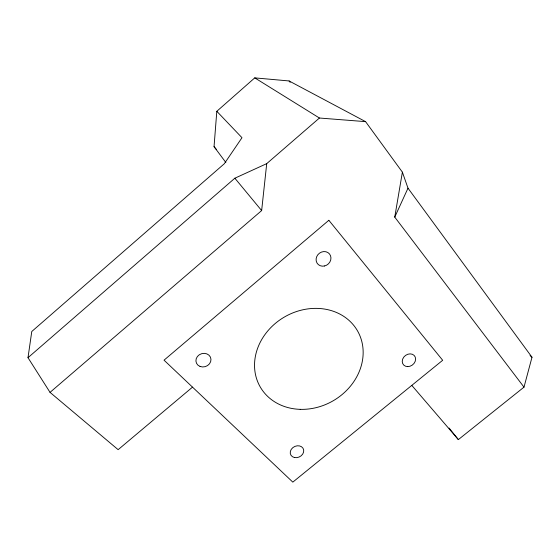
<?xml version="1.0" encoding="UTF-8"?>
<svg xmlns="http://www.w3.org/2000/svg" width="560" height="560" viewBox="0 0 560 560"><rect width="100%" height="100%" fill="white"/><g stroke="black" fill="none" stroke-linecap="round" stroke-linejoin="round"><path stroke-width="0.84" d="M225.876 162.533L214.046 146.657L216.811 111.3L254.765 77.875L289.093 80.955L365.575 121.639L402.388 172.151L407.995 188.174L532 357.245L523.999 387.142L458.36 439.6L411.796 385.385M216.811 111.3L241.99 137.704L224.28 163.765L31.773 331.506L28 357.693L50.029 392.371L261.646 210.581L266.721 163.639L319.424 118.02L365.575 121.639M523.999 387.142L394.751 217.112L402.388 172.151M394.751 217.112L407.995 188.174M28 357.693L234.857 178.206L266.721 163.639M192.514 387.135L118.139 449.666L50.029 392.371M254.765 77.875L319.424 118.02M530.04 355.558L532 357.245M214.046 146.657L216.293 149.296M234.857 178.206L261.646 210.581M449.12 428.064L458.36 439.6M289.093 80.955L290.157 82.348M328.846 220.29L164.038 360.171L292.817 482.125L442.68 360.276L328.846 220.29M407.694 366.611A7.119 5.894 -37.4 0 0 415.24 357.077A7.119 5.894 -37.4 0 0 403.851 357.028A7.119 5.894 -37.4 0 0 407.694 366.611M324.422 266A7.742 6.979 -40.3 0 0 329.462 253.904A7.742 6.979 -40.3 0 0 316.68 256.718A7.742 6.979 -40.3 0 0 324.422 266M300.202 409.346A56.147 48.461 -30.1 0 0 359.611 335.055A56.147 48.461 -30.1 0 0 266.721 332.227A56.147 48.461 -30.1 0 0 300.202 409.346M200.06 366.45A7.609 6.713 -17.9 0 0 210.966 359.275A7.609 6.713 -17.9 0 0 199.311 354.76A7.609 6.713 -17.9 0 0 200.06 366.45M294.434 457.527A6.972 5.712 -25.3 0 0 303.681 450.016A6.972 5.712 -25.3 0 0 292.838 447.629A6.972 5.712 -25.3 0 0 294.434 457.527"/></g></svg>
